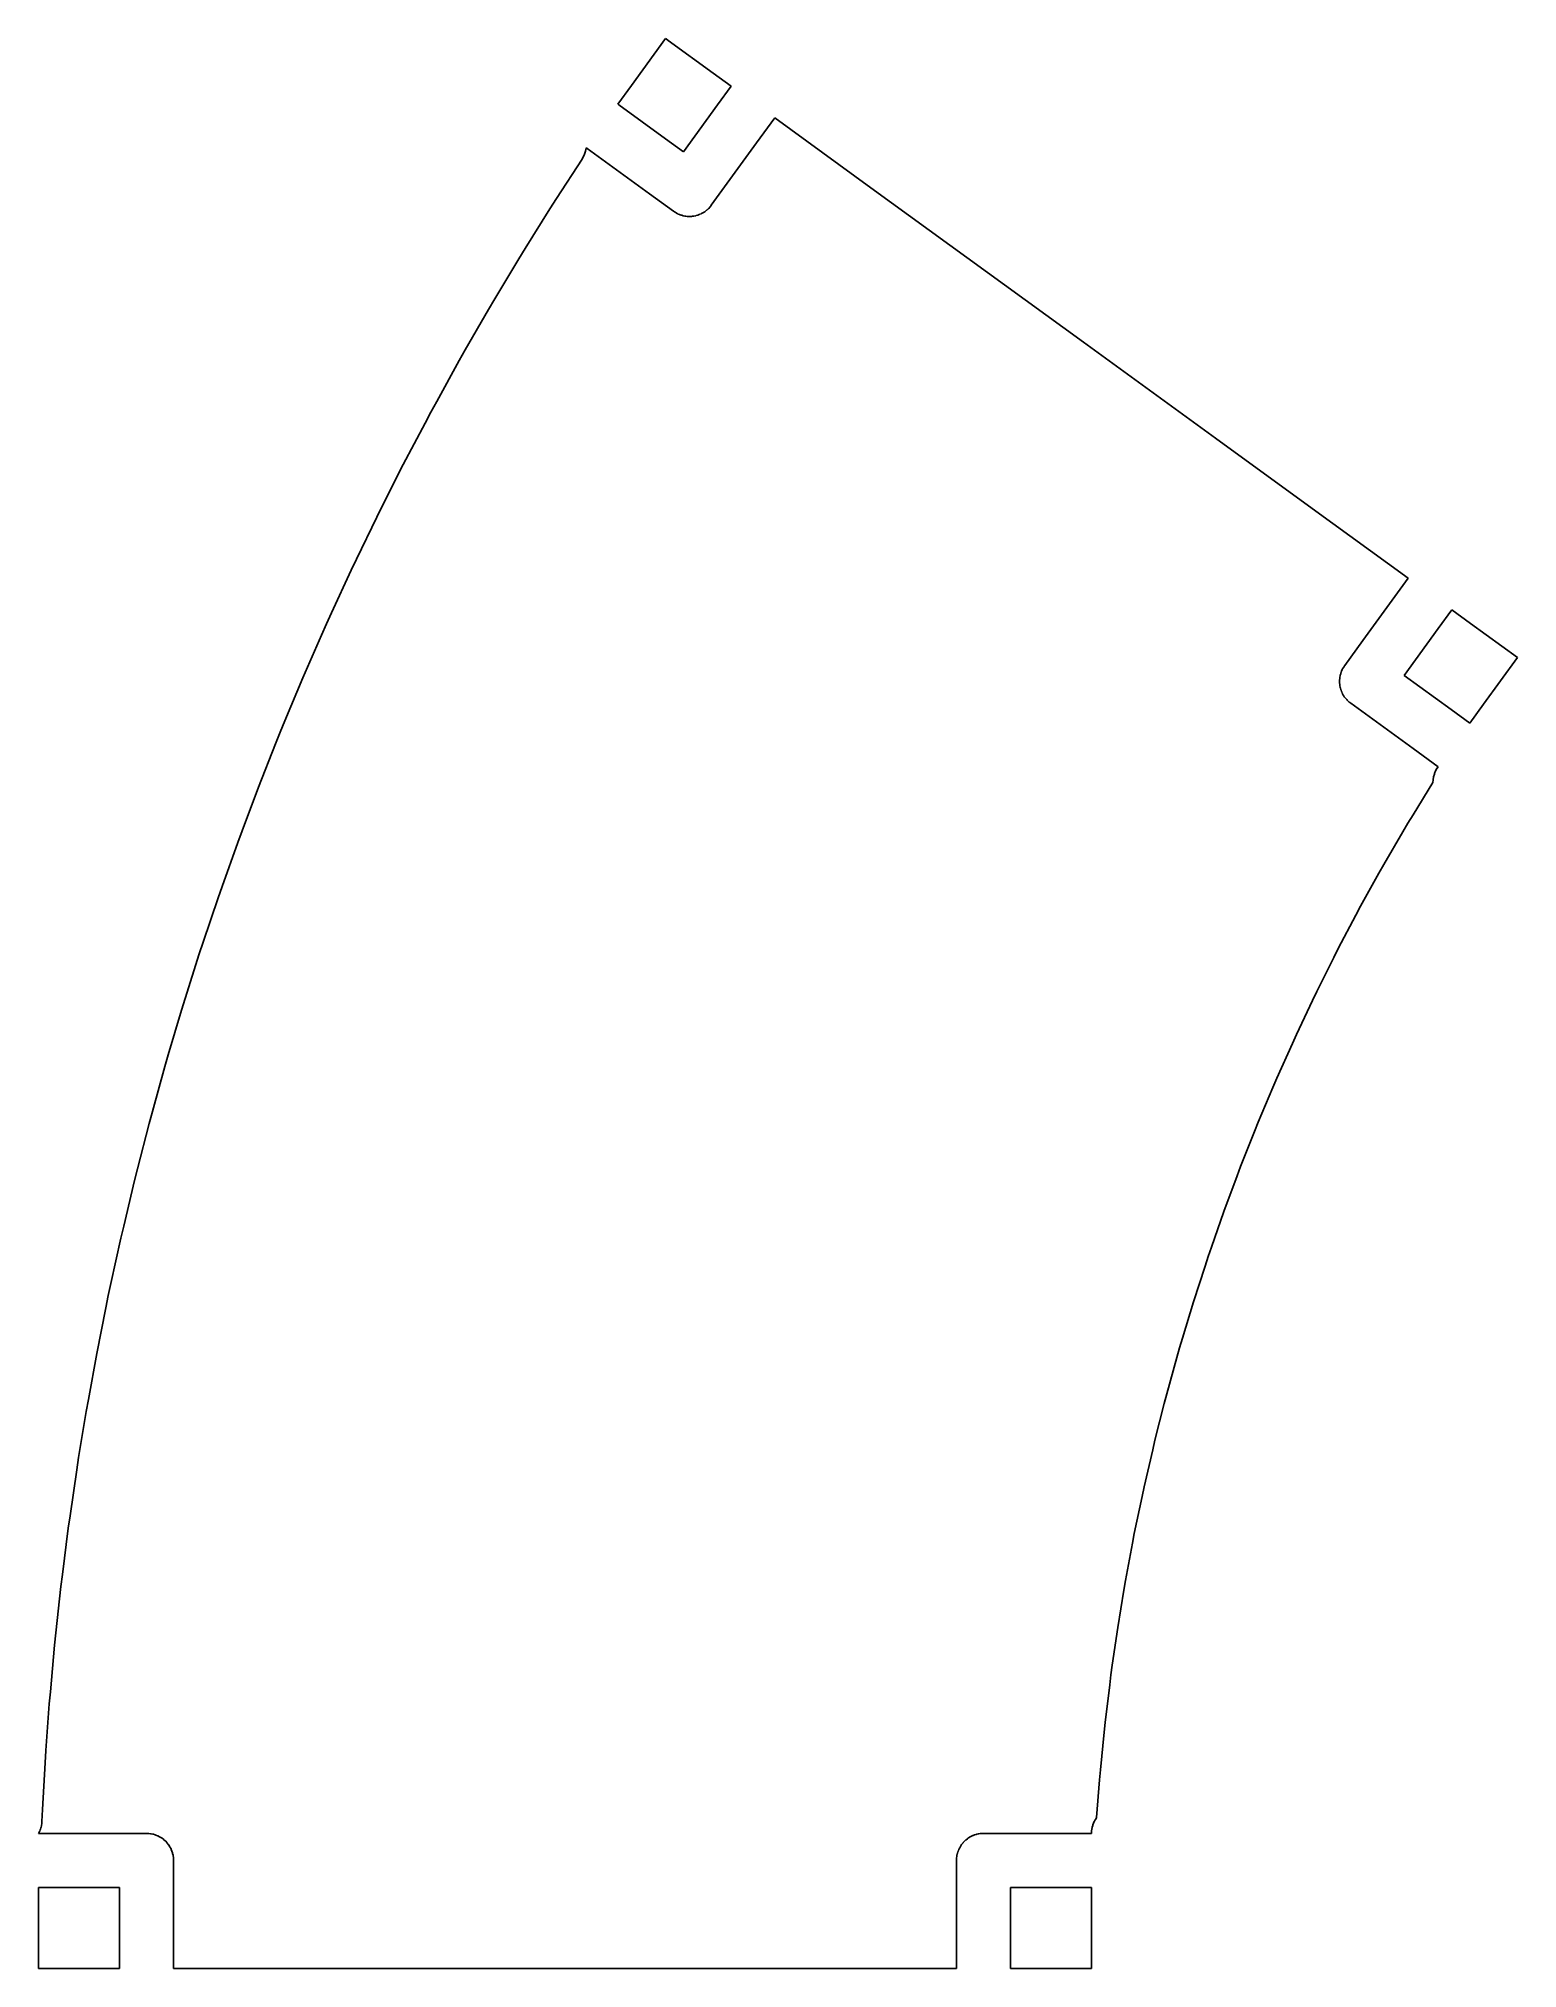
# Model space of a CAD drawing. Header units: millimetres. Extents: x 0 to 274, y 0 to 357.
import ezdxf

# ---------------------------------------------------------------- set-up
doc = ezdxf.new("R2010")
doc.units = ezdxf.units.MM
doc.layers.add('Mesh_cs', color=7, linetype='CONTINUOUS')

msp = doc.modelspace()

# ---------------------------------------------------------------- linework, layer by layer
at = {"layer": 'Mesh_cs'}
for p, q in [((109.823, 348.715, 9.5), (116.121, 357.383, 9.5)), ((116.121, 357.383, 9.5), (116.223, 357.309, 9.5)), ((116.223, 357.309, 9.5), (116.612, 357.026, 9.5)), ((116.612, 357.026, 9.5), (124.929, 350.983, 9.5)), ((124.929, 350.983, 9.5), (128.256, 348.566, 9.5)), ((107.304, 345.248, 9.5), (109.823, 348.715, 9.5)), ((128.256, 348.566, 9.5), (125.737, 345.099, 9.5)), ((107.347, 345.217, 9.5), (107.304, 345.248, 9.5)), ((107.445, 345.146, 9.5), (107.347, 345.217, 9.5)), ((116.113, 338.848, 9.5), (107.445, 345.146, 9.5)), ((125.737, 345.099, 9.5), (119.439, 336.431, 9.5)), ((132.987, 338.066, 9.5), (136.346, 342.689, 9.5)), ((136.346, 342.689, 9.5), (154.145, 329.757, 9.5)), ((101.042, 335.78, 9.5), (101.122, 335.977, 9.5)), ((101.122, 335.977, 9.5), (101.188, 336.16, 9.5)), ((101.188, 336.16, 9.5), (101.271, 336.527, 9.5)), ((101.271, 336.527, 9.5), (101.307, 336.63, 9.5)), ((101.307, 336.63, 9.5), (101.339, 336.734, 9.5)), ((101.339, 336.734, 9.5), (101.426, 337.158, 9.5)), ((101.426, 337.158, 9.5), (101.545, 337.071, 9.5)), ((101.545, 337.071, 9.5), (101.567, 337.056, 9.5)), ((101.567, 337.056, 9.5), (113.124, 328.659, 9.5)), ((119.439, 336.431, 9.5), (116.113, 338.848, 9.5)), ((124.591, 326.508, 9.5), (132.987, 338.066, 9.5)), ((95.94, 327.784, 9.5), (100.64, 335.041, 9.5)), ((100.64, 335.041, 9.5), (100.818, 335.361, 9.5)), ((100.818, 335.361, 9.5), (101.042, 335.78, 9.5)), ((154.145, 329.757, 9.5), (193.529, 301.143, 9.5)), ((90.1348, 318.533, 9.5), (94.7033, 325.874, 9.5)), ((94.7033, 325.874, 9.5), (95.94, 327.784, 9.5)), ((113.124, 328.659, 9.5), (117.607, 325.402, 9.5)), ((117.607, 325.402, 9.5), (117.777, 325.286, 9.5)), ((117.777, 325.286, 9.5), (117.873, 325.222, 9.5)), ((117.873, 325.222, 9.5), (118.054, 325.113, 9.5)), ((123.155, 325.184, 9.5), (123.376, 325.326, 9.5)), ((123.376, 325.326, 9.5), (123.434, 325.367, 9.5)), ((123.434, 325.367, 9.5), (123.663, 325.54, 9.5)), ((123.663, 325.54, 9.5), (123.719, 325.583, 9.5)), ((123.719, 325.583, 9.5), (123.772, 325.63, 9.5)), ((123.772, 325.63, 9.5), (124.004, 325.838, 9.5)), ((124.004, 325.838, 9.5), (124.056, 325.886, 9.5)), ((124.056, 325.886, 9.5), (124.104, 325.938, 9.5)), ((124.104, 325.938, 9.5), (124.312, 326.159, 9.5)), ((124.312, 326.159, 9.5), (124.358, 326.212, 9.5)), ((124.358, 326.212, 9.5), (124.383, 326.245, 9.5)), ((124.383, 326.245, 9.5), (124.566, 326.475, 9.5)), ((124.566, 326.475, 9.5), (124.591, 326.508, 9.5)), ((118.054, 325.113, 9.5), (118.155, 325.057, 9.5)), ((118.155, 325.057, 9.5), (118.375, 324.943, 9.5)), ((118.375, 324.943, 9.5), (118.47, 324.899, 9.5)), ((118.47, 324.899, 9.5), (118.703, 324.799, 9.5)), ((118.703, 324.799, 9.5), (118.791, 324.766, 9.5)), ((118.791, 324.766, 9.5), (119.035, 324.681, 9.5)), ((119.035, 324.681, 9.5), (119.126, 324.654, 9.5)), ((119.126, 324.654, 9.5), (119.379, 324.586, 9.5)), ((119.379, 324.586, 9.5), (119.454, 324.568, 9.5)), ((119.454, 324.568, 9.5), (119.715, 324.518, 9.5)), ((119.715, 324.518, 9.5), (119.785, 324.505, 9.5)), ((119.785, 324.505, 9.5), (119.855, 324.496, 9.5)), ((119.855, 324.496, 9.5), (120.123, 324.466, 9.5)), ((120.123, 324.466, 9.5), (120.194, 324.46, 9.5)), ((120.194, 324.46, 9.5), (120.465, 324.45, 9.5)), ((120.465, 324.45, 9.5), (120.536, 324.447, 9.5)), ((120.536, 324.447, 9.5), (120.607, 324.448, 9.5)), ((120.607, 324.448, 9.5), (120.88, 324.459, 9.5)), ((120.88, 324.459, 9.5), (120.951, 324.464, 9.5)), ((120.951, 324.464, 9.5), (121.022, 324.472, 9.5)), ((121.022, 324.472, 9.5), (121.294, 324.504, 9.5)), ((121.294, 324.504, 9.5), (121.364, 324.515, 9.5)), ((121.364, 324.515, 9.5), (121.633, 324.568, 9.5)), ((121.633, 324.568, 9.5), (121.703, 324.583, 9.5)), ((121.703, 324.583, 9.5), (121.771, 324.602, 9.5)), ((121.771, 324.602, 9.5), (122.035, 324.674, 9.5)), ((122.035, 324.674, 9.5), (122.102, 324.696, 9.5)), ((122.102, 324.696, 9.5), (122.358, 324.788, 9.5)), ((122.358, 324.788, 9.5), (122.425, 324.814, 9.5)), ((122.425, 324.814, 9.5), (122.49, 324.842, 9.5)), ((122.49, 324.842, 9.5), (122.736, 324.953, 9.5)), ((122.736, 324.953, 9.5), (122.799, 324.984, 9.5)), ((122.799, 324.984, 9.5), (123.033, 325.111, 9.5)), ((123.033, 325.111, 9.5), (123.095, 325.146, 9.5)), ((123.095, 325.146, 9.5), (123.155, 325.184, 9.5)), ((88.9326, 316.601, 9.5), (90.1348, 318.533, 9.5)), ((84.4968, 309.179, 9.5), (88.9326, 316.601, 9.5)), ((83.3295, 307.226, 9.5), (84.4968, 309.179, 9.5)), ((79.0277, 299.725, 9.5), (83.3295, 307.226, 9.5)), ((193.529, 301.143, 9.5), (217.983, 283.376, 9.5)), ((73.7292, 290.175, 9.5), (77.8956, 297.751, 9.5)), ((77.8956, 297.751, 9.5), (79.0277, 299.725, 9.5)), ((72.6328, 288.181, 9.5), (73.7292, 290.175, 9.5)), ((67.5428, 278.518, 9.5), (71.5724, 286.168, 9.5)), ((71.5724, 286.168, 9.5), (72.6328, 288.181, 9.5)), ((217.983, 283.376, 9.5), (235.855, 270.391, 9.5)), ((63.6512, 270.797, 9.5), (67.5428, 278.518, 9.5)), ((58.8749, 260.975, 9.5), (62.6271, 268.765, 9.5)), ((62.6271, 268.765, 9.5), (63.6512, 270.797, 9.5)), ((235.855, 270.391, 9.5), (253.654, 257.46, 9.5)), ((57.8874, 258.925, 9.5), (58.8749, 260.975, 9.5)), ((54.2757, 251.069, 9.5), (57.8874, 258.925, 9.5)), ((253.654, 257.46, 9.5), (245.257, 245.902, 9.5)), ((53.3253, 249.001, 9.5), (54.2757, 251.069, 9.5)), ((259.225, 248.115, 9.5), (261.744, 251.582, 9.5)), ((261.744, 251.582, 9.5), (265.211, 249.063, 9.5)), ((48.9421, 238.998, 9.5), (52.4121, 246.917, 9.5)), ((52.4121, 246.917, 9.5), (53.3253, 249.001, 9.5)), ((252.927, 239.447, 9.5), (259.225, 248.115, 9.5)), ((265.211, 249.063, 9.5), (273.879, 242.765, 9.5)), ((245.257, 245.902, 9.5), (241.898, 241.279, 9.5)), ((241.082, 239.505, 9.5), (241.065, 239.436, 9.5)), ((241.149, 239.759, 9.5), (241.082, 239.505, 9.5)), ((241.17, 239.827, 9.5), (241.149, 239.759, 9.5)), ((241.264, 240.098, 9.5), (241.17, 239.827, 9.5)), ((241.288, 240.165, 9.5), (241.264, 240.098, 9.5)), ((241.315, 240.23, 9.5), (241.288, 240.165, 9.5)), ((241.441, 240.515, 9.5), (241.315, 240.23, 9.5)), ((241.472, 240.578, 9.5), (241.441, 240.515, 9.5)), ((241.506, 240.641, 9.5), (241.472, 240.578, 9.5)), ((241.652, 240.906, 9.5), (241.506, 240.641, 9.5)), ((241.689, 240.966, 9.5), (241.652, 240.906, 9.5)), ((241.711, 241.001, 9.5), (241.689, 240.966, 9.5)), ((241.874, 241.246, 9.5), (241.711, 241.001, 9.5)), ((241.898, 241.279, 9.5), (241.874, 241.246, 9.5)), ((261.595, 233.149, 9.5), (252.927, 239.447, 9.5)), ((273.879, 242.765, 9.5), (267.581, 234.097, 9.5)), ((45.6149, 231.017, 9.5), (48.9421, 238.998, 9.5)), ((240.952, 238.625, 9.5), (240.944, 238.353, 9.5)), ((240.944, 238.353, 9.5), (240.944, 238.282, 9.5)), ((240.944, 238.282, 9.5), (240.956, 238.009, 9.5)), ((240.956, 238.696, 9.5), (240.952, 238.625, 9.5)), ((240.963, 238.766, 9.5), (240.956, 238.696, 9.5)), ((240.956, 238.009, 9.5), (240.959, 237.938, 9.5)), ((240.959, 237.938, 9.5), (240.966, 237.867, 9.5)), ((240.992, 239.035, 9.5), (240.963, 238.766, 9.5)), ((240.966, 237.867, 9.5), (241, 237.595, 9.5)), ((241.002, 239.105, 9.5), (240.992, 239.035, 9.5)), ((241, 237.595, 9.5), (241.01, 237.525, 9.5)), ((241.051, 239.367, 9.5), (241.002, 239.105, 9.5)), ((241.01, 237.525, 9.5), (241.064, 237.256, 9.5)), ((241.065, 239.436, 9.5), (241.051, 239.367, 9.5)), ((241.064, 237.256, 9.5), (241.078, 237.186, 9.5)), ((241.078, 237.186, 9.5), (241.096, 237.118, 9.5)), ((241.096, 237.118, 9.5), (241.17, 236.854, 9.5)), ((241.17, 236.854, 9.5), (241.191, 236.787, 9.5)), ((241.191, 236.787, 9.5), (241.215, 236.72, 9.5)), ((241.215, 236.72, 9.5), (241.308, 236.465, 9.5)), ((241.308, 236.465, 9.5), (241.336, 236.399, 9.5)), ((241.336, 236.399, 9.5), (241.448, 236.154, 9.5)), ((241.448, 236.154, 9.5), (241.478, 236.09, 9.5)), ((241.478, 236.09, 9.5), (241.512, 236.028, 9.5)), ((241.512, 236.028, 9.5), (241.64, 235.794, 9.5)), ((241.64, 235.794, 9.5), (241.68, 235.729, 9.5)), ((241.68, 235.729, 9.5), (241.823, 235.509, 9.5)), ((241.823, 235.509, 9.5), (241.877, 235.431, 9.5)), ((241.877, 235.431, 9.5), (242.033, 235.226, 9.5)), ((242.033, 235.226, 9.5), (242.092, 235.152, 9.5)), ((242.092, 235.152, 9.5), (242.259, 234.962, 9.5)), ((242.259, 234.962, 9.5), (242.33, 234.885, 9.5)), ((242.33, 234.885, 9.5), (242.506, 234.71, 9.5)), ((242.506, 234.71, 9.5), (242.591, 234.631, 9.5)), ((242.591, 234.631, 9.5), (242.75, 234.493, 9.5)), ((242.75, 234.493, 9.5), (242.841, 234.421, 9.5)), ((242.841, 234.421, 9.5), (243.004, 234.295, 9.5)), ((243.004, 234.295, 9.5), (254.562, 225.898, 9.5)), ((265.062, 230.63, 9.5), (261.595, 233.149, 9.5)), ((267.581, 234.097, 9.5), (265.062, 230.63, 9.5)), ((43.9016, 226.801, 9.5), (44.7393, 228.917, 9.5)), ((44.7393, 228.917, 9.5), (45.6149, 231.017, 9.5)), ((40.7183, 218.762, 9.5), (43.9016, 226.801, 9.5)), ((254.562, 225.898, 9.5), (259.185, 222.54, 9.5)), ((258.736, 221.775, 9.5), (258.529, 221.297, 9.5)), ((258.74, 221.787, 9.5), (258.736, 221.775, 9.5)), ((258.744, 221.8, 9.5), (258.74, 221.787, 9.5)), ((258.751, 221.817, 9.5), (258.744, 221.8, 9.5)), ((258.758, 221.834, 9.5), (258.751, 221.817, 9.5)), ((258.765, 221.851, 9.5), (258.758, 221.834, 9.5)), ((258.773, 221.867, 9.5), (258.765, 221.851, 9.5)), ((258.781, 221.884, 9.5), (258.773, 221.867, 9.5)), ((258.799, 221.918, 9.5), (258.781, 221.884, 9.5)), ((258.963, 222.182, 9.5), (258.799, 221.918, 9.5)), ((259.185, 222.54, 9.5), (258.963, 222.182, 9.5)), ((37.6799, 210.667, 9.5), (40.7183, 218.762, 9.5)), ((258.23, 219.617, 9.5), (254.567, 213.642, 9.5)), ((258.283, 220.116, 9.5), (258.23, 219.617, 9.5)), ((258.349, 220.687, 9.5), (258.283, 220.116, 9.5)), ((258.494, 221.155, 9.5), (258.349, 220.687, 9.5)), ((258.529, 221.297, 9.5), (258.494, 221.155, 9.5)), ((253.603, 212.07, 9.5), (252.673, 210.477, 9.5)), ((254.567, 213.642, 9.5), (253.603, 212.07, 9.5)), ((33.9878, 200.388, 9.5), (36.8803, 208.537, 9.5)), ((36.8803, 208.537, 9.5), (37.6799, 210.667, 9.5)), ((252.673, 210.477, 9.5), (249.139, 204.425, 9.5)), ((249.139, 204.425, 9.5), (248.244, 202.813, 9.5)), ((33.2267, 198.244, 9.5), (33.9878, 200.388, 9.5)), ((248.244, 202.813, 9.5), (244.84, 196.687, 9.5)), ((30.481, 190.045, 9.5), (33.2267, 198.244, 9.5)), ((244.84, 196.687, 9.5), (243.979, 195.056, 9.5)), ((243.979, 195.056, 9.5), (240.708, 188.858, 9.5)), ((29.7585, 187.887, 9.5), (30.481, 190.045, 9.5)), ((27.1605, 179.641, 9.5), (29.7585, 187.887, 9.5)), ((239.882, 187.209, 9.5), (236.745, 180.942, 9.5)), ((240.708, 188.858, 9.5), (239.882, 187.209, 9.5)), ((26.4768, 177.47, 9.5), (27.1605, 179.641, 9.5)), ((235.955, 179.275, 9.5), (232.952, 172.943, 9.5)), ((236.745, 180.942, 9.5), (235.955, 179.275, 9.5)), ((24.0274, 169.178, 9.5), (26.4768, 177.47, 9.5)), ((232.952, 172.943, 9.5), (232.198, 171.26, 9.5)), ((23.3829, 166.996, 9.5), (24.0274, 169.178, 9.5)), ((232.198, 171.26, 9.5), (229.332, 164.865, 9.5)), ((21.0828, 158.661, 9.5), (23.3829, 166.996, 9.5)), ((229.332, 164.865, 9.5), (228.614, 163.166, 9.5)), ((228.614, 163.166, 9.5), (225.885, 156.711, 9.5)), ((20.4775, 156.467, 9.5), (21.0828, 158.661, 9.5)), ((18.3276, 148.092, 9.5), (20.4775, 156.467, 9.5)), ((225.204, 154.997, 9.5), (222.614, 148.484, 9.5)), ((225.885, 156.711, 9.5), (225.204, 154.997, 9.5)), ((17.7618, 145.889, 9.5), (18.3276, 148.092, 9.5)), ((221.97, 146.757, 9.5), (219.52, 140.19, 9.5)), ((222.614, 148.484, 9.5), (221.97, 146.757, 9.5)), ((15.7626, 137.476, 9.5), (17.7618, 145.889, 9.5)), ((219.52, 140.19, 9.5), (217.212, 133.573, 9.5)), ((15.2365, 135.263, 9.5), (15.7626, 137.476, 9.5)), ((13.3888, 126.816, 9.5), (15.2365, 135.263, 9.5)), ((217.212, 133.573, 9.5), (216.605, 131.831, 9.5)), ((216.035, 130.077, 9.5), (213.869, 123.412, 9.5)), ((216.605, 131.831, 9.5), (216.035, 130.077, 9.5)), ((12.9025, 124.593, 9.5), (13.3888, 126.816, 9.5)), ((10.7605, 113.883, 9.5), (12.4563, 122.362, 9.5)), ((12.4563, 122.362, 9.5), (12.9025, 124.593, 9.5)), ((213.869, 123.412, 9.5), (211.847, 116.702, 9.5)), ((211.315, 114.936, 9.5), (210.821, 113.159, 9.5)), ((211.847, 116.702, 9.5), (211.315, 114.936, 9.5)), ((9.21738, 105.376, 9.5), (10.7605, 113.883, 9.5)), ((210.821, 113.159, 9.5), (208.942, 106.407, 9.5)), ((8.81129, 103.137, 9.5), (9.21738, 105.376, 9.5)), ((208.486, 104.62, 9.5), (206.754, 97.8298, 9.5)), ((208.942, 106.407, 9.5), (208.486, 104.62, 9.5)), ((7.42119, 94.6027, 9.5), (8.81129, 103.137, 9.5)), ((206.754, 97.8298, 9.5), (206.336, 96.0334, 9.5)), ((7.05538, 92.3569, 9.5), (7.42119, 94.6027, 9.5)), ((206.336, 96.0334, 9.5), (204.749, 89.2072, 9.5)), ((5.8188, 83.7993, 9.5), (7.05538, 92.3569, 9.5)), ((204.37, 87.4023, 9.5), (202.93, 80.5436, 9.5)), ((204.749, 89.2072, 9.5), (204.37, 87.4023, 9.5)), ((5.49338, 81.5473, 9.5), (5.8188, 83.7993, 9.5)), ((4.41072, 72.9688, 9.5), (5.49338, 81.5473, 9.5)), ((202.589, 78.731, 9.5), (201.296, 71.843, 9.5)), ((202.93, 80.5436, 9.5), (202.589, 78.731, 9.5)), ((4.1258, 70.7113, 9.5), (4.41072, 72.9688, 9.5)), ((201.296, 71.843, 9.5), (200.995, 70.0235, 9.5)), ((3.1974, 62.1148, 9.5), (4.1258, 70.7113, 9.5)), ((200.995, 70.0235, 9.5), (199.85, 63.1094, 9.5)), ((2.95309, 59.8526, 9.5), (3.1974, 62.1148, 9.5)), ((199.85, 63.1094, 9.5), (198.853, 56.1724, 9.5)), ((2.17925, 51.2408, 9.5), (2.95309, 59.8526, 9.5)), ((198.591, 54.3468, 9.5), (198.368, 52.5161, 9.5)), ((198.853, 56.1724, 9.5), (198.591, 54.3468, 9.5)), ((1.97561, 48.9745, 9.5), (2.17925, 51.2408, 9.5)), ((198.368, 52.5161, 9.5), (197.52, 45.5593, 9.5)), ((1.35659, 40.3502, 9.5), (1.97561, 48.9745, 9.5)), ((197.337, 43.7242, 9.5), (196.638, 36.7508, 9.5)), ((197.52, 45.5593, 9.5), (197.337, 43.7242, 9.5)), ((1.19369, 38.0807, 9.5), (1.35659, 40.3502, 9.5)), ((0.72968, 29.4466, 9.5), (1.19369, 38.0807, 9.5)), ((196.638, 36.7508, 9.5), (196.494, 34.9122, 9.5)), ((196.494, 34.9122, 9.5), (195.945, 27.9254, 9.5)), ((0.60757, 27.1745, 9.5), (0.72968, 29.4466, 9.5)), ((0, 25, 9.5), (0.04835, 25.097, 9.5)), ((0.04835, 25.097, 9.5), (0.16923, 25.3397, 9.5)), ((0.16923, 25.3397, 9.5), (0.19902, 25.4129, 9.5)), ((0.19902, 25.4129, 9.5), (0.31222, 25.6912, 9.5)), ((0.31222, 25.6912, 9.5), (0.33637, 25.7665, 9.5)), ((0.33637, 25.7665, 9.5), (0.42813, 26.0525, 9.5)), ((0.42813, 26.0525, 9.5), (0.4465, 26.1294, 9.5)), ((0.4465, 26.1294, 9.5), (0.51631, 26.4216, 9.5)), ((0.51631, 26.4216, 9.5), (0.52879, 26.4997, 9.5)), ((0.52879, 26.4997, 9.5), (0.57623, 26.7963, 9.5)), ((0.57623, 26.7963, 9.5), (0.58276, 26.8751, 9.5)), ((0.58276, 26.8751, 9.5), (0.60757, 27.1745, 9.5)), ((195.004, 25.1115, 9.5), (195, 25, 9.5)), ((195.015, 25.3902, 9.5), (195.004, 25.1115, 9.5)), ((195.025, 25.471, 9.5), (195.015, 25.3902, 9.5)), ((195.061, 25.7781, 9.5), (195.025, 25.471, 9.5)), ((195.121, 26.0813, 9.5), (195.061, 25.7781, 9.5)), ((195.137, 26.1612, 9.5), (195.121, 26.0813, 9.5)), ((195.22, 26.4588, 9.5), (195.137, 26.1612, 9.5)), ((195.242, 26.5372, 9.5), (195.22, 26.4588, 9.5)), ((195.27, 26.6135, 9.5), (195.242, 26.5372, 9.5)), ((195.377, 26.9038, 9.5), (195.27, 26.6135, 9.5)), ((195.505, 27.1849, 9.5), (195.377, 26.9038, 9.5)), ((195.539, 27.2588, 9.5), (195.505, 27.1849, 9.5)), ((195.69, 27.529, 9.5), (195.539, 27.2588, 9.5)), ((195.729, 27.6001, 9.5), (195.69, 27.529, 9.5)), ((195.9, 27.8576, 9.5), (195.729, 27.6001, 9.5)), ((195.945, 27.9254, 9.5), (195.9, 27.8576, 9.5)), ((0.14691, 25, 9.5), (0, 25, 9.5)), ((14.4326, 25, 9.5), (0.14691, 25, 9.5)), ((20, 25, 9.5), (14.4326, 25, 9.5)), ((20.1245, 24.9946, 9.5), (20, 25, 9.5)), ((20.4358, 24.981, 9.5), (20.1245, 24.9946, 9.5)), ((20.7447, 24.9403, 9.5), (20.4358, 24.981, 9.5)), ((20.8682, 24.924, 9.5), (20.7447, 24.9403, 9.5)), ((21.1724, 24.8566, 9.5), (20.8682, 24.924, 9.5)), ((21.2941, 24.8296, 9.5), (21.1724, 24.8566, 9.5)), ((21.5912, 24.7359, 9.5), (21.2941, 24.8296, 9.5)), ((21.7101, 24.6985, 9.5), (21.5912, 24.7359, 9.5)), ((21.9979, 24.5792, 9.5), (21.7101, 24.6985, 9.5)), ((22.1131, 24.5315, 9.5), (21.9979, 24.5792, 9.5)), ((22.3895, 24.3877, 9.5), (22.1131, 24.5315, 9.5)), ((22.5, 24.3301, 9.5), (22.3895, 24.3877, 9.5)), ((22.7628, 24.1627, 9.5), (22.5, 24.3301, 9.5)), ((22.8679, 24.0958, 9.5), (22.7628, 24.1627, 9.5)), ((23.1151, 23.9061, 9.5), (22.8679, 24.0958, 9.5)), ((23.2139, 23.8302, 9.5), (23.1151, 23.9061, 9.5)), ((23.4436, 23.6197, 9.5), (23.2139, 23.8302, 9.5)), ((23.5355, 23.5355, 9.5), (23.4436, 23.6197, 9.5)), ((23.746, 23.3058, 9.5), (23.5355, 23.5355, 9.5)), ((23.8302, 23.2139, 9.5), (23.746, 23.3058, 9.5)), ((24.0199, 22.9668, 9.5), (23.8302, 23.2139, 9.5)), ((24.0958, 22.8679, 9.5), (24.0199, 22.9668, 9.5)), ((24.2632, 22.6051, 9.5), (24.0958, 22.8679, 9.5)), ((24.3301, 22.5, 9.5), (24.2632, 22.6051, 9.5)), ((24.3877, 22.3895, 9.5), (24.3301, 22.5, 9.5)), ((24.5315, 22.1131, 9.5), (24.3877, 22.3895, 9.5)), ((24.5792, 21.9979, 9.5), (24.5315, 22.1131, 9.5)), ((24.6985, 21.7101, 9.5), (24.5792, 21.9979, 9.5)), ((24.7922, 21.413, 9.5), (24.6985, 21.7101, 9.5)), ((170.264, 21.6032, 9.5), (170.181, 21.3286, 9.5)), ((170.287, 21.6702, 9.5), (170.264, 21.6032, 9.5)), ((170.383, 21.9151, 9.5), (170.287, 21.6702, 9.5)), ((170.409, 21.9809, 9.5), (170.383, 21.9151, 9.5)), ((170.439, 22.0454, 9.5), (170.409, 21.9809, 9.5)), ((170.554, 22.2859, 9.5), (170.439, 22.0454, 9.5)), ((170.586, 22.3488, 9.5), (170.554, 22.2859, 9.5)), ((170.72, 22.5827, 9.5), (170.586, 22.3488, 9.5)), ((170.756, 22.644, 9.5), (170.72, 22.5827, 9.5)), ((170.795, 22.7034, 9.5), (170.756, 22.644, 9.5)), ((170.948, 22.9283, 9.5), (170.795, 22.7034, 9.5)), ((170.99, 22.9858, 9.5), (170.948, 22.9283, 9.5)), ((171.16, 23.1997, 9.5), (170.99, 22.9858, 9.5)), ((171.205, 23.2549, 9.5), (171.16, 23.1997, 9.5)), ((171.252, 23.3079, 9.5), (171.205, 23.2549, 9.5)), ((171.439, 23.5087, 9.5), (171.252, 23.3079, 9.5)), ((171.489, 23.5593, 9.5), (171.439, 23.5087, 9.5)), ((171.69, 23.7451, 9.5), (171.489, 23.5593, 9.5)), ((171.743, 23.7932, 9.5), (171.69, 23.7451, 9.5)), ((171.797, 23.8386, 9.5), (171.743, 23.7932, 9.5)), ((172.012, 24.0078, 9.5), (171.797, 23.8386, 9.5)), ((172.069, 24.0505, 9.5), (172.012, 24.0078, 9.5)), ((172.127, 24.0902, 9.5), (172.069, 24.0505, 9.5)), ((172.353, 24.2417, 9.5), (172.127, 24.0902, 9.5)), ((172.414, 24.2785, 9.5), (172.353, 24.2417, 9.5)), ((172.648, 24.4113, 9.5), (172.414, 24.2785, 9.5)), ((172.711, 24.445, 9.5), (172.648, 24.4113, 9.5)), ((172.775, 24.4756, 9.5), (172.711, 24.445, 9.5)), ((173.015, 24.5891, 9.5), (172.775, 24.4756, 9.5)), ((173.086, 24.6185, 9.5), (173.015, 24.5891, 9.5)), ((173.331, 24.7125, 9.5), (173.086, 24.6185, 9.5)), ((173.42, 24.7435, 9.5), (173.331, 24.7125, 9.5)), ((173.668, 24.8182, 9.5), (173.42, 24.7435, 9.5)), ((173.759, 24.8432, 9.5), (173.668, 24.8182, 9.5)), ((174.006, 24.8989, 9.5), (173.759, 24.8432, 9.5)), ((174.108, 24.9195, 9.5), (174.006, 24.8989, 9.5)), ((174.353, 24.9569, 9.5), (174.108, 24.9195, 9.5)), ((174.468, 24.971, 9.5), (174.353, 24.9569, 9.5)), ((174.678, 24.9894, 9.5), (174.468, 24.971, 9.5)), ((174.794, 24.994, 9.5), (174.678, 24.9894, 9.5)), ((175, 25, 9.5), (174.794, 24.994, 9.5)), ((180.714, 25, 9.5), (175, 25, 9.5)), ((195, 25, 9.5), (180.714, 25, 9.5)), ((24.8296, 21.2941, 9.5), (24.7922, 21.413, 9.5)), ((24.8971, 20.9899, 9.5), (24.8296, 21.2941, 9.5)), ((24.924, 20.8682, 9.5), (24.8971, 20.9899, 9.5)), ((24.9647, 20.5593, 9.5), (24.924, 20.8682, 9.5)), ((24.981, 20.4358, 9.5), (24.9647, 20.5593, 9.5)), ((24.9864, 20.3113, 9.5), (24.981, 20.4358, 9.5)), ((25, 20, 9.5), (24.9864, 20.3113, 9.5)), ((25, 5.71429, 9.5), (25, 20, 9.5)), ((170.001, 20.0413, 9.5), (170, 20, 9.5)), ((170, 20, 9.5), (170, 5.71429, 9.5)), ((170.013, 20.335, 9.5), (170.001, 20.0413, 9.5)), ((170.014, 20.3763, 9.5), (170.013, 20.335, 9.5)), ((170.02, 20.4467, 9.5), (170.014, 20.3763, 9.5)), ((170.058, 20.7475, 9.5), (170.02, 20.4467, 9.5)), ((170.067, 20.8175, 9.5), (170.058, 20.7475, 9.5)), ((170.08, 20.8871, 9.5), (170.067, 20.8175, 9.5)), ((170.145, 21.1917, 9.5), (170.08, 20.8871, 9.5)), ((170.162, 21.2606, 9.5), (170.145, 21.1917, 9.5)), ((170.181, 21.3286, 9.5), (170.162, 21.2606, 9.5)), ((0, 10.7143, 9.5), (0, 15, 9.5)), ((0, 15, 9.5), (0.05287, 15, 9.5)), ((0.05287, 15, 9.5), (10.7672, 15, 9.5)), ((10.7672, 15, 9.5), (15, 15, 9.5)), ((15, 15, 9.5), (15, 4.28571, 9.5)), ((180, 4.28571, 9.5), (180, 15, 9.5)), ((180, 15, 9.5), (190.714, 15, 9.5)), ((190.714, 15, 9.5), (195, 15, 9.5)), ((195, 15, 9.5), (195, 10.7143, 9.5)), ((0, 0, 9.5), (0, 10.7143, 9.5)), ((195, 10.7143, 9.5), (195, 0, 9.5)), ((15, 4.28571, 9.5), (15, 0, 9.5)), ((25, 0, 9.5), (25, 5.71429, 9.5)), ((170, 5.71429, 9.5), (170, 0, 9.5)), ((180, 0, 9.5), (180, 4.28571, 9.5)), ((10.7143, 0, 9.5), (0, 0, 9.5)), ((15, 0, 9.5), (10.7143, 0, 9.5)), ((47, 0, 9.5), (25, 0, 9.5)), ((95.6818, 0, 9.5), (47, 0, 9.5)), ((125.909, 0, 9.5), (95.6818, 0, 9.5)), ((148, 0, 9.5), (125.909, 0, 9.5)), ((170, 0, 9.5), (148, 0, 9.5)), ((184.286, 0, 9.5), (180, 0, 9.5)), ((195, 0, 9.5), (184.286, 0, 9.5))]:
    msp.add_line(p, q, dxfattribs=at)

doc.saveas('drawing.dxf')
